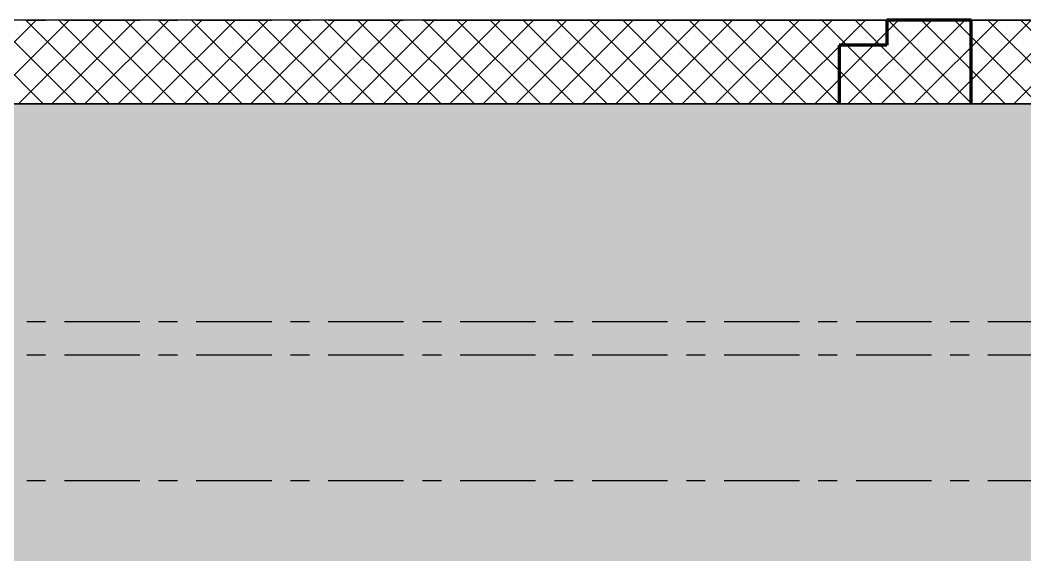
# Model space of a CAD drawing. Header units: millimetres. Extents: x -25371 to 2282244, y -90657 to 147824.
# Drawn here: x 1652567 to 1655565, y -4170 to -2573 of the extents above; entities that cross this region are included whole.
import ezdxf
from ezdxf.xclip import XClip

# ---------------------------------------------------------------- set-up
doc = ezdxf.new("R2010")
doc.units = ezdxf.units.MM
doc.header["$XCLIPFRAME"] = 0
doc.linetypes.add('CENTER', pattern=[50.8, 31.75, -6.35, 6.35, -6.35])
doc.linetypes.add('TA_GL_000.90000', pattern=[2.475, 0.9, -0.225, 0.225, -0.225, 0.9])
for name, color, linetype in [('000 - 0_SYM_DWG_GRIDLINE_MAIN_COLOR_251', 7, 'Continuous'), ('000 - EXISTING_BUILDING_MAIN_COLOR_251', 7, 'Continuous'), ('000 - GRID', 7, 'CENTER')]:
    doc.layers.add(name, color=color, linetype=linetype)
for name, color, linetype, lineweight in [('A-DETL-GENF', 7, 'Continuous', 35), ('A-DETL-THIN', 7, 'Continuous', 25), ('A-FLOR-E', 7, 'Continuous', 35), ('A-FLOR-FNSH', 7, 'Continuous', 70), ('A-FLOR-PATT', 7, 'Continuous', 70)]:
    doc.layers.add(name, color=color, linetype=linetype, lineweight=lineweight)
doc.styles.add('TA', font='', dxfattribs={"height": 4.5})
doc.styles.get('TA').set_extended_font_data('Cordia New')

# ---------------------------------------------------------------- blocks, each defined once
blk = doc.blocks.new('Generic Models 2 - Generic Models 45-5662310-VS01 - ELEVATION 1')
at = {"layer": '000 - EXISTING_BUILDING_MAIN_COLOR_251', "color": 7}
for p, q in [((32007.8, 102000), (7802.9, 102000)), ((33393.8, 102000), (35757.6, 102000))]:
    blk.add_line(p, q, dxfattribs=at)
at = {"layer": '000 - EXISTING_BUILDING_MAIN_COLOR_251', "color": 7, "lineweight": 70}
for p, q in [((33645.2, 102000), (33393.8, 102000)), ((33393.8, 102000), (33393.8, 101925)), ((33645.2, 101750), (33645.2, 102000)), ((33393.8, 101925), (33252.2, 101925)), ((33252.2, 101925), (33252.2, 101750))]:
    blk.add_line(p, q, dxfattribs=at)
blk = doc.blocks.new('C-1-VS01_REV00_20260615-155217_ELEVATION_1_EX')
at = {"layer": 'A-DETL-GENF', "lineweight": 9}
h = blk.add_hatch(dxfattribs=at)
h.set_pattern_fill('FP_31', style=0, pattern_type=2)
h.set_pattern_definition([(45, (-4042.98, 0), (0, 449.0128), [317.5, -317.5]), (45, (-4127.17, 84.2), (0, 449.0128), [317.5, -317.5]), (45, (-4211.35, 168.38), (0, 449.0128), [317.5, -317.5]), (135, (-4211.35, 224.5), (-449.0128, 3e-14), [317.5, -317.5]), (135, (-4127.17, 308.7), (-449.0128, 3e-14), [317.5, -317.5]), (135, (-4042.98, 392.9), (-449.0128, 3e-14), [317.5, -317.5])])
h.paths.add_polyline_path([(-32056.9, 99504.9), (18630.6, 99504.9), (18630.6, 101000), (17000.5, 101000), (17000.5, 100460), (16257.6, 100460), (16257.6, 101000), (14306.8, 101000), (14306.8, 101750), (-25164.4, 101750), (-25164.4, 101000), (-32056.9, 101000), (-32056.9, 100327.3)])
at = {"layer": 'A-FLOR-PATT', "lineweight": 9}
h = blk.add_hatch(dxfattribs=at)
h.set_pattern_fill('FP_23', angle=-225, style=0, pattern_type=2)
h.set_pattern_definition([(225, (-3834.03, 102000), (49.49747, -49.49747), []), (315, (-3834.03, 102000), (49.49747, 49.49747), [])])
h.paths.add_polyline_path([(-9485.1, 101750), (14306.8, 101750), (14306.8, 102000), (-25150.2, 102000), (-25150.2, 101750), (-9683.1, 101750)])
at = {"layer": 'A-DETL-THIN', "color": 7}
blk.add_line((14306.8, 101750), (-25164.4, 101750), dxfattribs=at)
at = {"layer": 'A-FLOR-E', "color": 7}
blk.add_line((11299.5, 102000), (8149.5, 102000), dxfattribs=at)
at = {"layer": 'A-FLOR-FNSH', "color": 7, "lineweight": 25}
for p, q in [((14306.8, 102000), (-25150.2, 102000)), ((-25150.2, 101750), (14306.8, 101750))]:
    blk.add_line(p, q, dxfattribs=at)
at = {"layer": '000 - EXISTING_BUILDING_MAIN_COLOR_251', "color": 7}
blk.add_blockref('Generic Models 2 - Generic Models 45-5662310-VS01 - ELEVATION 1', (-23858.2, 0), dxfattribs=at)
blk = doc.blocks.new('*U1015')
at = {"layer": '000 - 0_SYM_DWG_GRIDLINE_MAIN_COLOR_251', "color": 7, "linetype": 'ByBlock', "ltscale": 5}
blk.add_line((20, 0), (-476.46, 0), dxfattribs=at)
at = {"color": 7, "style": 'TA', "flags": 1}
blk.add_attdef('LOCATION', (6, -6), '', height=4.5, rotation=270, dxfattribs=at)
blk = doc.blocks.new('C-1-VS01_REV00_20260615-155703_ELEVATION_1_DIMS-2')
at = {"layer": '000 - GRID', "color": 7, "linetype": 'TA_GL_000.90000', "xscale": 50.00000000000004, "yscale": 50.00000000000004, "zscale": 50.00000000000004, "rotation": 180}
for p in [(-5700, 102000), (-5700, 101100), (-5700, 101000), (-5700, 100625)]:
    blk.add_blockref('*U1015', p, dxfattribs=at)

msp = doc.modelspace()

# ---------------------------------------------------------------- block references
at = {"color": 7}
ref = msp.add_blockref('C-1-VS01_REV00_20260615-155217_ELEVATION_1_EX', (1645617.451, -104572.744), dxfattribs=at)
XClip(ref).set_block_clipping_path([(-6272.2217516778, 96602.3760666824), (23581.2110439332, 113561.2238857835)])
msp.add_blockref('C-1-VS01_REV00_20260615-155703_ELEVATION_1_DIMS-2', (1645617.451, -104572.744), dxfattribs=at)

doc.saveas('drawing.dxf')
